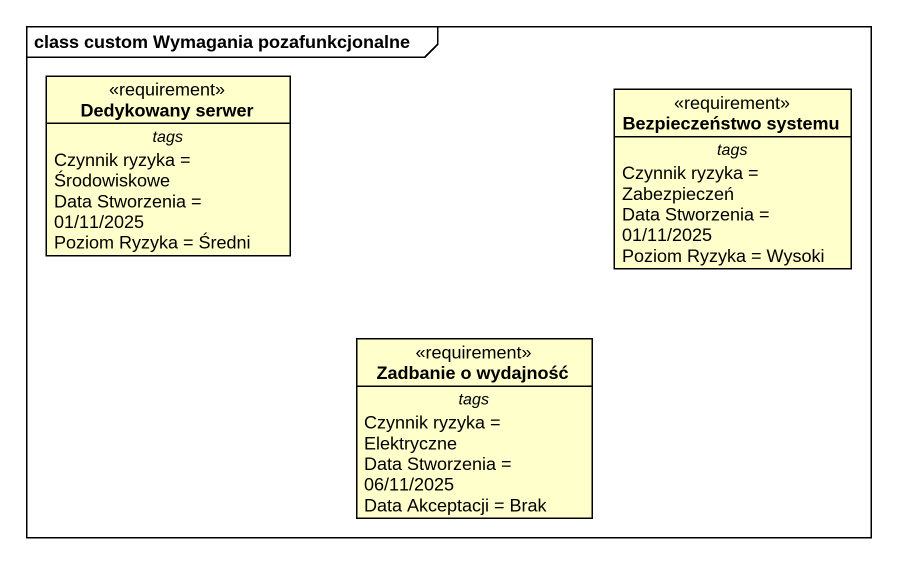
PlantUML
@startuml
mainframe class custom Wymagania pozafunkcjonalne
hide circle
hide empty members
class "Dedykowany serwer" as Dedykowany_serwer <<requirement>> {
  -- tags --
  Czynnik ryzyka = Środowiskowe
  Data Stworzenia = 01/11/2025
  Poziom Ryzyka = Średni
}
class "Bezpieczeństwo systemu" as Bezpieczeństwo_systemu <<requirement>> {
  -- tags --
  Czynnik ryzyka = Zabezpieczeń
  Data Stworzenia = 01/11/2025
  Poziom Ryzyka = Wysoki
}
class "Zadbanie o wydajność" as Zadbanie_o_wydajność <<requirement>> {
  -- tags --
  Czynnik ryzyka = Elektryczne
  Data Stworzenia = 06/11/2025
  Data Akceptacji = Brak
}
@enduml
